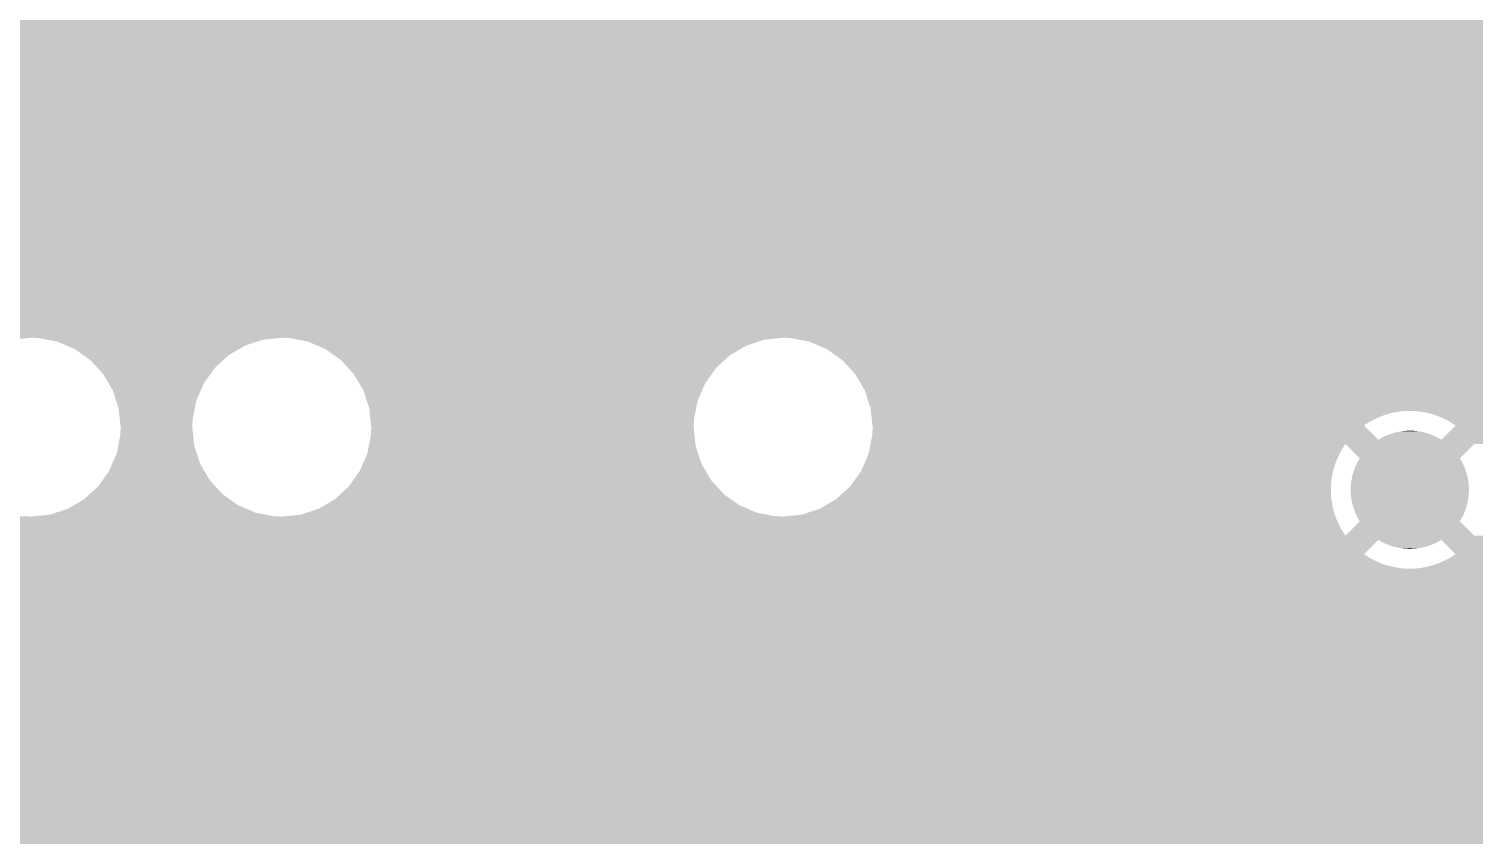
# Model space of a CAD drawing. Extents: x 295 to 953, y 10 to 290.
# Drawn here: x 799.09 to 815.93, y 124.33 to 133.76 of the extents above; entities that cross this region are included whole.
import ezdxf

# ---------------------------------------------------------------- set-up
doc = ezdxf.new("R2010")
doc.units = 0
doc.header["$LTSCALE"] = 5
doc.header["$MEASUREMENT"] = 0
doc.layers.add('GND', color=7, linetype='CONTINUOUS')

msp = doc.modelspace()

# ---------------------------------------------------------------- linework, layer by layer
at = {"layer": 'GND'}
for points in [[(702.237, 133.633), (702.082, 133.888), (862.053, 133.633), (862.053, 133.888)], [(702.351, 133.357), (702.237, 133.633), (862.053, 133.357), (862.053, 133.633)], [(702.42, 133.066), (702.351, 133.357), (862.053, 133.066), (862.053, 133.357)], [(702.444, 132.769), (702.42, 133.066), (862.053, 132.769), (862.053, 133.066)], [(702.418, 132.459), (702.444, 132.769), (862.053, 132.459), (862.053, 132.769)], [(702.347, 132.169), (702.418, 132.459), (862.053, 132.169), (862.053, 132.459)], [(702.232, 131.894), (702.347, 132.169), (862.053, 131.894), (862.053, 132.169)], [(702.075, 131.64), (702.232, 131.894), (862.053, 131.64), (862.053, 131.894)], [(701.88, 131.414), (702.075, 131.64), (862.053, 131.414), (862.053, 131.64)], [(701.652, 131.22), (701.88, 131.414), (862.053, 131.22), (862.053, 131.414)], [(701.397, 131.065), (701.652, 131.22), (862.053, 131.065), (862.053, 131.22)], [(701.121, 130.951), (701.397, 131.065), (862.053, 130.951), (862.053, 131.065)], [(588.13, 130.829), (588.147, 130.858), (862.053, 130.829), (862.053, 130.858)], [(700.533, 130.858), (700.831, 130.882), (862.053, 130.858), (862.053, 130.882)], [(700.831, 130.882), (701.121, 130.951), (862.053, 130.882), (862.053, 130.951)], [(511.399, 130.725), (511.399, 130.774), (862.053, 130.725), (862.053, 130.774)], [(587.879, 130.559), (587.713, 130.725), (862.053, 130.559), (862.053, 130.725)], [(588.094, 130.774), (588.13, 130.829), (862.053, 130.774), (862.053, 130.829)], [(587.802, 130.51), (587.858, 130.545), (862.053, 130.51), (862.053, 130.545)], [(587.858, 130.545), (587.879, 130.559), (862.053, 130.545), (862.053, 130.559)], [(511.399, 130.16), (511.399, 130.388), (862.053, 130.16), (862.053, 130.388)], [(587.365, 130.388), (587.43, 130.392), (862.053, 130.388), (862.053, 130.392)], [(587.43, 130.392), (587.495, 130.401), (862.053, 130.392), (862.053, 130.401)], [(587.495, 130.401), (587.559, 130.414), (862.053, 130.401), (862.053, 130.414)], [(587.559, 130.414), (587.623, 130.431), (862.053, 130.414), (862.053, 130.431)], [(587.623, 130.431), (587.684, 130.453), (862.053, 130.431), (862.053, 130.453)], [(587.684, 130.453), (587.744, 130.48), (862.053, 130.453), (862.053, 130.48)], [(587.744, 130.48), (587.802, 130.51), (862.053, 130.48), (862.053, 130.51)], [(511.399, 130.137), (511.399, 130.16), (798.898, 130.137), (799.117, 130.16)], [(799.209, 130.156), (799.117, 130.16), (802, 130.156), (802.038, 130.16)], [(799.307, 130.137), (799.209, 130.156), (801.819, 130.137), (802, 130.156)], [(799.425, 130.114), (799.307, 130.137), (801.748, 130.114), (801.819, 130.137)], [(799.531, 130.068), (799.425, 130.114), (801.609, 130.068), (801.748, 130.114)], [(799.628, 130.027), (799.531, 130.068), (801.539, 130.027), (801.609, 130.068)], [(799.726, 129.957), (799.628, 130.027), (801.419, 129.957), (801.539, 130.027)], [(802.13, 130.156), (802.038, 130.16), (807.842, 130.156), (807.88, 130.16)], [(802.228, 130.137), (802.13, 130.156), (807.661, 130.137), (807.842, 130.156)], [(802.346, 130.114), (802.228, 130.137), (807.59, 130.114), (807.661, 130.137)], [(802.452, 130.068), (802.346, 130.114), (807.451, 130.068), (807.59, 130.114)], [(802.549, 130.027), (802.452, 130.068), (807.381, 130.027), (807.451, 130.068)], [(802.647, 129.957), (802.549, 130.027), (807.261, 129.957), (807.381, 130.027)], [(807.972, 130.156), (807.88, 130.16), (828.289, 130.156), (828.327, 130.16)], [(808.07, 130.137), (807.972, 130.156), (828.108, 130.137), (828.289, 130.156)], [(808.188, 130.114), (808.07, 130.137), (828.037, 130.114), (828.108, 130.137)], [(808.294, 130.068), (808.188, 130.114), (827.898, 130.068), (828.037, 130.114)], [(808.391, 130.027), (808.294, 130.068), (827.828, 130.027), (827.898, 130.068)], [(808.489, 129.957), (808.391, 130.027), (827.708, 129.957), (827.828, 130.027)], [(799.807, 129.899), (799.726, 129.957), (801.356, 129.899), (801.419, 129.957)], [(799.891, 129.808), (799.807, 129.899), (801.257, 129.808), (801.356, 129.899)], [(802.728, 129.899), (802.647, 129.957), (807.198, 129.899), (807.261, 129.957)], [(802.812, 129.808), (802.728, 129.899), (807.099, 129.808), (807.198, 129.899)], [(808.57, 129.899), (808.489, 129.957), (827.645, 129.899), (827.708, 129.957)], [(808.654, 129.808), (808.57, 129.899), (827.546, 129.808), (827.645, 129.899)], [(799.956, 129.736), (799.891, 129.808), (801.206, 129.736), (801.257, 129.808)], [(800.02, 129.628), (799.956, 129.736), (801.129, 129.628), (801.206, 129.736)], [(802.877, 129.736), (802.812, 129.808), (807.048, 129.736), (807.099, 129.808)], [(802.941, 129.628), (802.877, 129.736), (806.971, 129.628), (807.048, 129.736)], [(808.719, 129.736), (808.654, 129.808), (827.495, 129.736), (827.546, 129.808)], [(808.783, 129.628), (808.719, 129.736), (827.418, 129.628), (827.495, 129.736)], [(800.068, 129.546), (800.02, 129.628), (801.094, 129.546), (801.129, 129.628)], [(800.107, 129.426), (800.068, 129.546), (801.042, 129.426), (801.094, 129.546)], [(802.989, 129.546), (802.941, 129.628), (806.936, 129.546), (806.971, 129.628)], [(803.028, 129.426), (802.989, 129.546), (806.884, 129.426), (806.936, 129.546)], [(808.831, 129.546), (808.783, 129.628), (827.383, 129.546), (827.418, 129.628)], [(808.87, 129.426), (808.831, 129.546), (827.331, 129.426), (827.383, 129.546)], [(800.137, 129.337), (800.107, 129.426), (801.024, 129.337), (801.042, 129.426)], [(800.15, 129.209), (800.137, 129.337), (800.999, 129.209), (801.024, 129.337)], [(803.058, 129.337), (803.028, 129.426), (806.866, 129.337), (806.884, 129.426)], [(803.071, 129.209), (803.058, 129.337), (806.841, 129.209), (806.866, 129.337)], [(808.9, 129.337), (808.87, 129.426), (827.313, 129.337), (827.331, 129.426)], [(808.903, 129.307), (808.9, 129.337), (827.308, 129.307), (827.313, 129.337)], [(800.16, 129.117), (800.15, 129.209), (800.995, 129.117), (800.999, 129.209)], [(803.081, 129.117), (803.071, 129.209), (806.837, 129.117), (806.841, 129.209)], [(808.903, 129.303), (808.903, 129.307), (815.097, 129.303), (815.162, 129.307)], [(808.904, 129.295), (808.903, 129.303), (815.032, 129.295), (815.097, 129.303)], [(808.905, 129.282), (808.904, 129.295), (814.968, 129.282), (815.032, 129.295)], [(808.907, 129.264), (808.905, 129.282), (814.905, 129.264), (814.968, 129.282)], [(808.91, 129.242), (808.907, 129.264), (814.843, 129.242), (814.905, 129.264)], [(808.912, 129.216), (808.91, 129.242), (814.783, 129.216), (814.843, 129.242)], [(808.916, 129.185), (808.912, 129.216), (814.725, 129.185), (814.783, 129.216)], [(808.919, 129.151), (808.916, 129.185), (814.669, 129.151), (814.725, 129.185)], [(815.228, 129.306), (815.162, 129.307), (827.307, 129.306), (827.308, 129.307)], [(815.293, 129.301), (815.228, 129.306), (827.306, 129.301), (827.307, 129.306)], [(815.358, 129.29), (815.293, 129.301), (827.304, 129.29), (827.306, 129.301)], [(815.422, 129.276), (815.358, 129.29), (827.301, 129.276), (827.304, 129.29)], [(815.485, 129.256), (815.422, 129.276), (827.298, 129.256), (827.301, 129.276)], [(815.546, 129.233), (815.485, 129.256), (827.293, 129.233), (827.298, 129.256)], [(815.595, 129.209), (815.546, 129.233), (827.288, 129.209), (827.293, 129.233)], [(815.605, 129.205), (815.595, 129.209), (827.288, 129.205), (827.288, 129.209)], [(815.662, 129.172), (815.605, 129.205), (827.287, 129.172), (827.288, 129.205)], [(815.717, 129.136), (815.662, 129.172), (827.285, 129.136), (827.287, 129.172)], [(800.131, 128.898), (800.156, 129.026), (801.019, 128.898), (801.005, 129.026)], [(800.156, 129.026), (800.16, 129.117), (801.005, 129.026), (800.995, 129.117)], [(803.052, 128.898), (803.077, 129.026), (806.861, 128.898), (806.847, 129.026)], [(803.077, 129.026), (803.081, 129.117), (806.847, 129.026), (806.837, 129.117)], [(808.908, 128.97), (808.919, 129.026), (814.814, 128.97), (814.759, 129.026)], [(808.921, 129.136), (808.919, 129.151), (814.648, 129.136), (814.669, 129.151)], [(808.919, 129.026), (808.923, 129.117), (814.759, 129.026), (814.667, 129.117)], [(808.923, 129.117), (808.921, 129.136), (814.667, 129.117), (814.648, 129.136)], [(814.865, 128.998), (814.898, 129.015), (815.501, 128.998), (815.466, 129.015)], [(814.898, 129.015), (814.916, 129.023), (815.466, 129.015), (815.45, 129.023)], [(814.916, 129.023), (814.951, 129.037), (815.45, 129.023), (815.413, 129.037)], [(814.951, 129.037), (814.97, 129.042), (815.413, 129.037), (815.397, 129.042)], [(814.97, 129.042), (815.005, 129.053), (815.397, 129.042), (815.358, 129.053)], [(815.005, 129.053), (815.025, 129.058), (815.358, 129.053), (815.342, 129.058)], [(815.025, 129.058), (815.061, 129.066), (815.342, 129.058), (815.302, 129.066)], [(815.061, 129.066), (815.082, 129.069), (815.302, 129.066), (815.287, 129.069)], [(815.082, 129.069), (815.117, 129.073), (815.287, 129.069), (815.244, 129.073)], [(815.117, 129.073), (815.144, 129.075), (815.244, 129.073), (815.23, 129.075)], [(815.144, 129.075), (815.173, 129.077), (815.23, 129.075), (815.173, 129.077)], [(815.551, 128.97), (815.698, 129.117), (827.3, 128.97), (827.284, 129.117)], [(815.698, 129.117), (815.717, 129.136), (827.284, 129.117), (827.285, 129.136)], [(800.113, 128.809), (800.131, 128.898), (801.048, 128.809), (801.019, 128.898)], [(803.034, 128.809), (803.052, 128.898), (806.89, 128.809), (806.861, 128.898)], [(808.876, 128.81), (808.888, 128.867), (814.365, 128.81), (814.397, 128.867)], [(808.888, 128.867), (808.898, 128.922), (814.397, 128.867), (814.433, 128.922)], [(808.898, 128.922), (808.908, 128.97), (827.305, 128.922), (827.3, 128.97)], [(814.6, 128.755), (814.433, 128.922), (815.765, 128.755), (815.932, 128.922)], [(814.814, 128.97), (814.848, 128.99), (815.551, 128.97), (815.516, 128.99)], [(814.848, 128.99), (814.865, 128.998), (815.516, 128.99), (815.501, 128.998)], [(800.026, 128.607), (800.061, 128.689), (801.135, 128.607), (801.087, 128.689)], [(800.061, 128.689), (800.113, 128.809), (801.087, 128.689), (801.048, 128.809)], [(802.947, 128.607), (802.982, 128.689), (806.977, 128.607), (806.929, 128.689)], [(802.982, 128.689), (803.034, 128.809), (806.929, 128.689), (806.89, 128.809)], [(808.798, 128.627), (808.825, 128.689), (814.294, 128.627), (814.313, 128.689)], [(808.825, 128.689), (808.851, 128.75), (814.313, 128.689), (814.337, 128.75)], [(808.851, 128.75), (808.876, 128.809), (814.337, 128.75), (814.365, 128.809)], [(808.876, 128.809), (808.876, 128.81), (814.365, 128.809), (814.365, 128.81)], [(814.547, 128.655), (814.551, 128.663), (815.818, 128.655), (815.814, 128.663)], [(814.551, 128.663), (814.571, 128.706), (815.814, 128.663), (815.793, 128.706)], [(814.571, 128.706), (814.576, 128.714), (815.793, 128.706), (815.789, 128.714)], [(814.576, 128.714), (814.6, 128.755), (815.789, 128.714), (815.765, 128.755)], [(799.899, 128.427), (799.949, 128.499), (801.264, 128.427), (801.199, 128.499)], [(799.949, 128.499), (800.026, 128.607), (801.199, 128.499), (801.135, 128.607)], [(802.82, 128.427), (802.87, 128.499), (807.106, 128.427), (807.041, 128.499)], [(802.87, 128.499), (802.947, 128.607), (807.041, 128.499), (806.977, 128.607)], [(808.666, 128.433), (808.712, 128.498), (814.264, 128.433), (814.269, 128.498)], [(808.712, 128.498), (808.758, 128.563), (814.269, 128.498), (814.279, 128.563)], [(808.758, 128.563), (808.789, 128.607), (814.279, 128.563), (814.29, 128.607)], [(808.789, 128.607), (808.798, 128.627), (814.29, 128.607), (814.294, 128.627)], [(814.501, 128.491), (814.503, 128.5), (815.864, 128.491), (815.863, 128.5)], [(814.503, 128.5), (814.512, 128.547), (815.863, 128.5), (815.853, 128.547)], [(814.512, 128.547), (814.514, 128.556), (815.853, 128.547), (815.851, 128.556)], [(814.514, 128.556), (814.527, 128.602), (815.851, 128.556), (815.837, 128.602)], [(814.527, 128.602), (814.531, 128.61), (815.837, 128.602), (815.835, 128.61)], [(814.531, 128.61), (814.547, 128.655), (815.835, 128.61), (815.818, 128.655)], [(799.736, 128.278), (799.799, 128.336), (801.429, 128.278), (801.348, 128.336)], [(799.799, 128.336), (799.899, 128.427), (801.348, 128.336), (801.264, 128.427)], [(802.657, 128.278), (802.72, 128.336), (807.271, 128.278), (807.19, 128.336)], [(802.72, 128.336), (802.82, 128.427), (807.19, 128.336), (807.106, 128.427)], [(808.525, 128.302), (808.596, 128.367), (814.266, 128.302), (814.263, 128.367)], [(808.596, 128.367), (808.662, 128.427), (814.263, 128.367), (814.263, 128.427)], [(808.662, 128.427), (808.666, 128.433), (814.263, 128.427), (814.264, 128.433)], [(814.493, 128.387), (814.495, 128.435), (815.872, 128.387), (815.87, 128.435)], [(814.495, 128.34), (814.493, 128.387), (815.87, 128.34), (815.872, 128.387)], [(814.495, 128.435), (814.496, 128.444), (815.87, 128.435), (815.87, 128.444)], [(814.496, 128.331), (814.495, 128.34), (815.869, 128.331), (815.87, 128.34)], [(814.496, 128.444), (814.501, 128.491), (815.87, 128.444), (815.864, 128.491)], [(814.501, 128.283), (814.496, 128.331), (815.864, 128.283), (815.869, 128.331)], [(799.407, 128.121), (799.546, 128.167), (801.73, 128.121), (801.624, 128.167)], [(799.546, 128.167), (799.617, 128.208), (801.624, 128.167), (801.527, 128.208)], [(799.617, 128.208), (799.736, 128.278), (801.527, 128.208), (801.429, 128.278)], [(802.328, 128.121), (802.467, 128.167), (807.572, 128.121), (807.466, 128.167)], [(802.467, 128.167), (802.538, 128.208), (807.466, 128.167), (807.369, 128.208)], [(802.538, 128.208), (802.657, 128.278), (807.369, 128.208), (807.271, 128.278)], [(808.133, 128.109), (808.309, 128.167), (814.305, 128.109), (814.289, 128.167)], [(808.309, 128.167), (808.318, 128.172), (814.289, 128.167), (814.288, 128.172)], [(808.318, 128.172), (808.428, 128.237), (814.288, 128.172), (814.275, 128.237)], [(808.428, 128.237), (808.499, 128.278), (814.275, 128.237), (814.269, 128.278)], [(808.499, 128.278), (808.525, 128.302), (814.269, 128.278), (814.266, 128.302)], [(814.503, 128.274), (814.501, 128.283), (815.862, 128.274), (815.864, 128.283)], [(814.512, 128.228), (814.503, 128.274), (815.853, 128.228), (815.862, 128.274)], [(814.514, 128.219), (814.512, 128.228), (815.851, 128.219), (815.853, 128.228)], [(814.528, 128.173), (814.514, 128.219), (815.838, 128.173), (815.851, 128.219)], [(814.53, 128.164), (814.528, 128.173), (815.835, 128.164), (815.838, 128.173)], [(814.548, 128.12), (814.53, 128.164), (815.818, 128.12), (815.835, 128.164)], [(786.801, 127.987), (786.818, 128.024), (814.354, 127.987), (814.338, 128.024)], [(786.818, 128.024), (786.827, 128.047), (814.338, 128.024), (814.327, 128.047)], [(786.827, 128.047), (786.838, 128.075), (814.327, 128.047), (814.318, 128.075)], [(786.838, 128.075), (786.839, 128.079), (799.117, 128.075), (799.025, 128.079)], [(799.117, 128.075), (799.155, 128.079), (802.038, 128.075), (801.946, 128.079)], [(799.155, 128.079), (799.336, 128.098), (801.946, 128.079), (801.848, 128.098)], [(799.336, 128.098), (799.407, 128.121), (801.848, 128.098), (801.73, 128.121)], [(802.038, 128.075), (802.076, 128.079), (807.88, 128.075), (807.788, 128.079)], [(802.076, 128.079), (802.257, 128.098), (807.788, 128.079), (807.69, 128.098)], [(802.257, 128.098), (802.328, 128.121), (807.69, 128.098), (807.572, 128.121)], [(807.88, 128.075), (808.099, 128.098), (814.318, 128.075), (814.309, 128.098)], [(808.099, 128.098), (808.133, 128.109), (814.309, 128.098), (814.305, 128.109)], [(814.433, 127.853), (814.6, 128.019), (815.932, 127.853), (815.765, 128.019)], [(814.551, 128.111), (814.548, 128.12), (815.814, 128.111), (815.818, 128.12)], [(814.572, 128.068), (814.551, 128.111), (815.794, 128.068), (815.814, 128.111)], [(814.576, 128.06), (814.572, 128.068), (815.789, 128.06), (815.794, 128.068)], [(814.6, 128.019), (814.576, 128.06), (815.765, 128.019), (815.789, 128.06)], [(511.399, 127.847), (511.399, 127.853), (847.626, 127.847), (847.623, 127.853)], [(630.475, 127.846), (630.409, 127.847), (847.627, 127.846), (847.626, 127.847)], [(630.54, 127.84), (630.475, 127.846), (847.63, 127.84), (847.627, 127.846)], [(630.605, 127.83), (630.54, 127.84), (847.635, 127.83), (847.63, 127.84)], [(630.669, 127.815), (630.605, 127.83), (847.643, 127.815), (847.635, 127.83)], [(786.722, 127.853), (786.735, 127.874), (814.433, 127.853), (814.419, 127.874)], [(786.735, 127.874), (786.758, 127.908), (814.419, 127.874), (814.398, 127.908)], [(786.758, 127.908), (786.77, 127.929), (814.398, 127.908), (814.384, 127.929)], [(786.77, 127.929), (786.79, 127.965), (814.384, 127.929), (814.366, 127.965)], [(786.79, 127.965), (786.801, 127.987), (814.366, 127.965), (814.354, 127.987)], [(630.704, 127.804), (630.669, 127.815), (847.648, 127.804), (847.643, 127.815)], [(786.507, 127.638), (786.341, 127.804), (814.648, 127.638), (814.814, 127.804)], [(814.849, 127.785), (814.815, 127.804), (815.517, 127.785), (815.551, 127.804)], [(814.864, 127.776), (814.849, 127.785), (815.5, 127.776), (815.517, 127.785)], [(814.9, 127.759), (814.864, 127.776), (815.467, 127.759), (815.5, 127.776)], [(814.915, 127.752), (814.9, 127.759), (815.449, 127.752), (815.467, 127.759)], [(814.952, 127.738), (814.915, 127.752), (815.414, 127.738), (815.449, 127.752)], [(814.968, 127.732), (814.952, 127.738), (815.395, 127.732), (815.414, 127.738)], [(815.007, 127.721), (814.968, 127.732), (815.36, 127.721), (815.395, 127.732)], [(815.023, 127.717), (815.007, 127.721), (815.34, 127.717), (815.36, 127.721)], [(815.063, 127.709), (815.023, 127.717), (815.305, 127.709), (815.34, 127.717)], [(815.079, 127.706), (815.063, 127.709), (815.283, 127.706), (815.305, 127.709)], [(815.121, 127.701), (815.079, 127.706), (815.248, 127.701), (815.283, 127.706)], [(815.135, 127.7), (815.121, 127.701), (815.221, 127.7), (815.248, 127.701)], [(815.192, 127.698), (815.135, 127.7), (815.192, 127.698), (815.221, 127.7)], [(815.66, 127.695), (815.551, 127.804), (847.705, 127.695), (847.648, 127.804)], [(815.717, 127.638), (815.66, 127.695), (847.75, 127.638), (847.705, 127.695)], [(786.123, 127.48), (786.145, 127.484), (815.035, 127.48), (815.007, 127.484)], [(786.145, 127.484), (786.187, 127.493), (815.007, 127.484), (814.97, 127.493)], [(786.187, 127.493), (786.21, 127.499), (814.97, 127.493), (814.943, 127.499)], [(786.21, 127.499), (786.251, 127.51), (814.943, 127.499), (814.906, 127.51)], [(786.251, 127.51), (786.273, 127.518), (814.906, 127.51), (814.881, 127.518)], [(786.273, 127.518), (786.312, 127.532), (814.881, 127.518), (814.844, 127.532)], [(786.312, 127.532), (786.334, 127.542), (814.844, 127.532), (814.819, 127.542)], [(786.334, 127.542), (786.372, 127.559), (814.819, 127.542), (814.784, 127.559)], [(786.372, 127.559), (786.394, 127.57), (814.784, 127.559), (814.76, 127.57)], [(786.394, 127.57), (786.43, 127.589), (814.76, 127.57), (814.726, 127.589)], [(786.43, 127.589), (786.451, 127.602), (814.726, 127.589), (814.703, 127.602)], [(786.451, 127.602), (786.486, 127.624), (814.703, 127.602), (814.67, 127.624)], [(786.486, 127.624), (786.507, 127.638), (814.67, 127.624), (814.648, 127.638)], [(815.333, 127.48), (815.397, 127.493), (847.885, 127.48), (847.87, 127.493)], [(815.397, 127.493), (815.438, 127.504), (847.87, 127.493), (847.857, 127.504)], [(815.438, 127.504), (815.461, 127.51), (847.857, 127.504), (847.852, 127.51)], [(815.461, 127.51), (815.522, 127.532), (847.852, 127.51), (847.834, 127.532)], [(815.522, 127.532), (815.582, 127.559), (847.834, 127.532), (847.813, 127.559)], [(815.582, 127.559), (815.64, 127.589), (847.813, 127.559), (847.789, 127.589)], [(815.64, 127.589), (815.696, 127.624), (847.789, 127.589), (847.762, 127.624)], [(815.696, 127.624), (815.717, 127.638), (847.762, 127.624), (847.75, 127.638)], [(511.399, 127.461), (511.399, 127.467), (847.907, 127.461), (847.899, 127.467)], [(631.204, 127.423), (631.178, 127.461), (847.951, 127.423), (847.907, 127.461)], [(631.237, 127.367), (631.204, 127.423), (848.016, 127.367), (847.951, 127.423)], [(631.248, 127.345), (631.237, 127.367), (848.042, 127.345), (848.016, 127.367)], [(631.267, 127.308), (631.248, 127.345), (848.107, 127.308), (848.042, 127.345)], [(785.993, 127.467), (786.008, 127.468), (815.203, 127.467), (815.137, 127.468)], [(786.008, 127.468), (786.058, 127.471), (815.137, 127.468), (815.103, 127.471)], [(786.058, 127.471), (786.079, 127.474), (815.103, 127.471), (815.072, 127.474)], [(786.079, 127.474), (786.123, 127.48), (815.072, 127.474), (815.035, 127.48)], [(815.203, 127.467), (815.268, 127.471), (847.899, 127.467), (847.895, 127.471)], [(815.268, 127.471), (815.333, 127.48), (847.895, 127.471), (847.885, 127.48)], [(631.292, 127.248), (631.267, 127.308), (848.213, 127.248), (848.107, 127.308)], [(631.299, 127.225), (631.292, 127.248), (848.254, 127.225), (848.213, 127.248)], [(631.312, 127.186), (631.299, 127.225), (848.37, 127.186), (848.254, 127.225)], [(631.322, 127.147), (631.312, 127.186), (848.485, 127.147), (848.37, 127.186)], [(631.328, 127.122), (631.322, 127.147), (848.671, 127.122), (848.485, 127.147)], [(631.33, 127.115), (631.328, 127.122), (848.726, 127.115), (848.671, 127.122)], [(631.33, 127.114), (631.33, 127.115), (848.774, 127.114), (848.726, 127.115)], [(631.34, 127.057), (631.33, 127.114), (862.053, 127.057), (862.053, 127.114)], [(631.347, 126.992), (631.34, 127.057), (862.053, 126.992), (862.053, 127.057)], [(631.349, 126.927), (631.347, 126.992), (862.053, 126.927), (862.053, 126.992)], [(631.333, 126.751), (631.343, 126.816), (862.053, 126.751), (862.053, 126.816)], [(631.343, 126.816), (631.348, 126.881), (862.053, 126.816), (862.053, 126.881)], [(631.348, 126.881), (631.349, 126.927), (862.053, 126.881), (862.053, 126.927)], [(631.298, 126.625), (631.318, 126.687), (862.053, 126.625), (862.053, 126.687)], [(631.318, 126.687), (631.333, 126.751), (862.053, 126.687), (862.053, 126.751)], [(631.215, 126.447), (631.247, 126.504), (862.053, 126.447), (862.053, 126.504)], [(631.247, 126.504), (631.275, 126.564), (862.053, 126.504), (862.053, 126.564)], [(631.275, 126.564), (631.298, 126.625), (862.053, 126.564), (862.053, 126.625)], [(615.258, 126.344), (615.228, 126.392), (862.053, 126.344), (862.053, 126.392)], [(630.964, 126.178), (630.797, 126.344), (862.053, 126.178), (862.053, 126.344)], [(631.178, 126.392), (631.215, 126.447), (862.053, 126.392), (862.053, 126.447)], [(630.887, 126.129), (630.943, 126.163), (862.053, 126.129), (862.053, 126.163)], [(630.943, 126.163), (630.964, 126.178), (862.053, 126.163), (862.053, 126.178)], [(615.404, 125.986), (615.399, 126.007), (848.531, 125.986), (848.746, 126.007)], [(615.421, 125.917), (615.404, 125.986), (848.298, 125.917), (848.531, 125.986)], [(630.449, 126.007), (630.496, 126.01), (848.746, 126.007), (848.774, 126.01)], [(630.496, 126.01), (630.515, 126.011), (862.053, 126.01), (862.053, 126.011)], [(630.515, 126.011), (630.58, 126.019), (862.053, 126.011), (862.053, 126.019)], [(630.58, 126.019), (630.644, 126.032), (862.053, 126.019), (862.053, 126.032)], [(630.644, 126.032), (630.707, 126.05), (862.053, 126.032), (862.053, 126.05)], [(630.707, 126.05), (630.769, 126.072), (862.053, 126.05), (862.053, 126.072)], [(630.769, 126.072), (630.829, 126.098), (862.053, 126.072), (862.053, 126.098)], [(630.829, 126.098), (630.887, 126.129), (862.053, 126.098), (862.053, 126.129)], [(615.448, 125.805), (615.421, 125.917), (848.082, 125.805), (848.298, 125.917)], [(615.459, 125.759), (615.448, 125.805), (848.024, 125.759), (848.082, 125.805)], [(615.468, 125.653), (615.459, 125.759), (847.891, 125.653), (848.024, 125.759)], [(615.482, 125.468), (615.468, 125.653), (847.732, 125.468), (847.891, 125.653)], [(615.468, 125.256), (615.483, 125.466), (847.612, 125.256), (847.731, 125.466)], [(615.483, 125.466), (615.482, 125.468), (847.731, 125.466), (847.732, 125.468)], [(615.459, 125.186), (615.465, 125.209), (847.588, 125.186), (847.596, 125.209)], [(615.465, 125.209), (615.468, 125.256), (847.596, 125.209), (847.612, 125.256)], [(697.922, 125.161), (697.612, 125.186), (847.579, 125.161), (847.588, 125.186)], [(698.212, 125.089), (697.922, 125.161), (847.555, 125.089), (847.579, 125.161)], [(698.364, 125.026), (698.212, 125.089), (847.534, 125.026), (847.555, 125.089)], [(698.487, 124.974), (698.364, 125.026), (847.527, 124.974), (847.534, 125.026)], [(698.741, 124.817), (698.487, 124.974), (847.506, 124.817), (847.527, 124.974)], [(698.779, 124.784), (698.741, 124.817), (847.501, 124.784), (847.506, 124.817)], [(698.835, 124.736), (698.779, 124.784), (847.501, 124.736), (847.501, 124.784)], [(698.967, 124.622), (698.835, 124.736), (847.511, 124.622), (847.501, 124.736)], [(699.077, 124.493), (698.967, 124.622), (847.524, 124.493), (847.511, 124.622)], [(699.161, 124.394), (699.077, 124.493), (847.553, 124.394), (847.524, 124.493)], [(699.243, 124.26), (699.161, 124.394), (847.593, 124.26), (847.553, 124.394)]]:
    msp.add_solid(points, dxfattribs=at)

doc.saveas('drawing.dxf')
